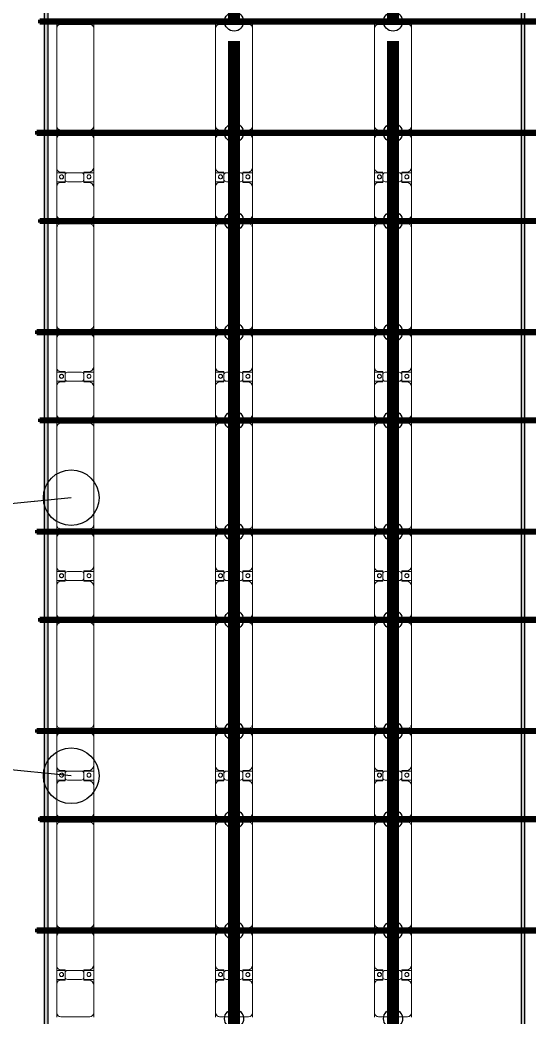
# Model space of a CAD drawing. Header units: millimetres. Extents: x -291190 to 146725, y 19759 to 185158.
# Drawn here: x -283875 to -277468, y 95863 to 108413 of the extents above; entities that cross this region are included whole.
import ezdxf

# ---------------------------------------------------------------- set-up
doc = ezdxf.new("R2010")
doc.units = ezdxf.units.MM
doc.layers.add('A-GENM', color=13, linetype='Continuous', lineweight=9)
doc.layers.add('S-BEAM', color=12, linetype='Continuous', lineweight=9)
for name, color, linetype in [('GC-BICH NEO', 6, 'Continuous'), ('GC-DAY NEO', 5, 'Continuous'), ('GC-HOP 40x60 GIA CUONG', 1, 'Continuous')]:
    doc.layers.add(name, color=color, linetype=linetype)

# ---------------------------------------------------------------- blocks, each defined once
blk = doc.blocks.new('Dầm C52 - Dầm C52-V25-KHUNG KẾT CẤU BÈ PIN 4')
at = {"layer": 'S-BEAM', "lineweight": 140}
blk.add_hatch(color=1, dxfattribs=at).paths.add_polyline_path([(-173700, 20), (-174540, 20), (-174540, -20), (174540, -20), (174540, 20), (-172792, 20)])
at = {"layer": 'S-BEAM', "color": 1, "lineweight": 140}
for p, q in [((-174540, 20), (174540, 20)), ((174540, 20), (174540, -20)), ((174540, -20), (-174540, -20))]:
    blk.add_line(p, q, dxfattribs=at)
blk = doc.blocks.new('Dầm C52 - Dầm C52-73882-KHUNG KẾT CẤU BÈ PIN 4')
at = {"layer": 'S-BEAM', "lineweight": 140}
blk.add_hatch(color=1, dxfattribs=at).paths.add_polyline_path([(-173700, 20), (-174540, 20), (-174540, -20), (174501, -20), (174501, 20), (-172792, 20)])
at = {"layer": 'S-BEAM', "color": 1, "lineweight": 140}
for p, q in [((-174540, 20), (174501, 20)), ((174501, 20), (174501, -20)), ((174501, -20), (-174540, -20))]:
    blk.add_line(p, q, dxfattribs=at)
blk = doc.blocks.new('Dai phao do pin - DẢI PHAO ĐỠ PIN-V47-KHUNG KẾT CẤU BÈ PIN 4')
at = {"layer": 'A-GENM', "color": 7}
for p, q in [((26925, 242), (26990, 242)), ((26925, 242), (26990, 242)), ((26940, 192), (26940, -173)), ((28220, 242), (26990, 242)), ((28220, 242), (28285, 242)), ((28220, 242), (28285, 242)), ((28270, -173), (28270, 192)), ((28325, 242), (28380, 242)), ((28325, 242), (28380, 242)), ((28330, 192), (28330, -173)), ((28740, 242), (28380, 242)), ((28740, 242), (28922, 242)), ((28922, 242), (28740, 242)), ((28800, 118), (28800, 182)), ((28808, 242), (28990, 242)), ((28808, 116), (28808, 242)), ((28990, 242), (28808, 242)), ((28922, 242), (28922, 116)), ((28930, 182), (28930, 118)), ((29340, 242), (28990, 242)), ((29340, 242), (29395, 242)), ((29340, 242), (29395, 242)), ((29390, -173), (29390, 192)), ((29435, 242), (29500, 242)), ((29435, 242), (29500, 242)), ((29450, 192), (29450, -173)), ((30730, 242), (29500, 242)), ((30730, 242), (30795, 242)), ((30730, 242), (30795, 242)), ((30780, -173), (30780, 192)), ((30835, 242), (30890, 242)), ((30835, 242), (30890, 242)), ((30840, 192), (30840, -173)), ((31250, 242), (30890, 242)), ((31250, 242), (31432, 242)), ((31432, 242), (31250, 242)), ((31310, 118), (31310, 182)), ((31318, 242), (31500, 242)), ((31318, 116), (31318, 242)), ((31500, 242), (31318, 242)), ((31432, 242), (31432, 116)), ((31440, 182), (31440, 118)), ((31850, 242), (31500, 242)), ((31850, 242), (31905, 242)), ((31850, 242), (31905, 242)), ((31900, -173), (31900, 192)), ((31945, 242), (32010, 242)), ((31945, 242), (32010, 242)), ((31960, 192), (31960, -173)), ((33240, 242), (32010, 242)), ((33240, 242), (33305, 242)), ((33240, 242), (33305, 242)), ((33290, -173), (33290, 192)), ((33345, 242), (33400, 242)), ((33345, 242), (33400, 242)), ((33350, 192), (33350, -173)), ((33760, 242), (33400, 242)), ((33760, 242), (33942, 242)), ((33942, 242), (33760, 242)), ((33820, 118), (33820, 182)), ((33828, 242), (34010, 242)), ((33828, 116), (33828, 242)), ((34010, 242), (33828, 242)), ((33942, 242), (33942, 116)), ((33950, 182), (33950, 118)), ((34360, 242), (34010, 242)), ((34360, 242), (34415, 242)), ((34360, 242), (34415, 242)), ((34410, -173), (34410, 192)), ((34455, 242), (34520, 242)), ((34455, 242), (34520, 242)), ((34470, 192), (34470, -173)), ((35750, 242), (34520, 242)), ((35750, 242), (35815, 242)), ((35750, 242), (35815, 242)), ((35800, -173), (35800, 192)), ((35855, 242), (35910, 242)), ((35855, 242), (35910, 242)), ((35860, 192), (35860, -173)), ((36270, 242), (35910, 242)), ((36270, 242), (36452, 242)), ((36452, 242), (36270, 242)), ((36330, 118), (36330, 182)), ((36338, 242), (36520, 242)), ((36338, 116), (36338, 242)), ((36520, 242), (36338, 242)), ((36452, 242), (36452, 116)), ((36460, 182), (36460, 118)), ((36870, 242), (36520, 242)), ((36870, 242), (36925, 242)), ((36870, 242), (36925, 242)), ((36920, -173), (36920, 192)), ((36965, 242), (37030, 242)), ((36965, 242), (37030, 242)), ((36980, 192), (36980, -173)), ((38260, 242), (37030, 242)), ((38260, 242), (38325, 242)), ((38260, 242), (38325, 242)), ((38310, -173), (38310, 192)), ((38365, 242), (38420, 242)), ((38365, 242), (38420, 242)), ((38370, 192), (38370, -173)), ((38780, 242), (38420, 242)), ((38780, 242), (38962, 242)), ((38962, 242), (38780, 242)), ((38840, 118), (38840, 182)), ((38848, 242), (39030, 242)), ((38848, 116), (38848, 242)), ((39030, 242), (38848, 242)), ((38962, 242), (38962, 116)), ((38970, 182), (38970, 118)), ((39380, 242), (39030, 242)), ((39380, 242), (39435, 242)), ((39380, 242), (39435, 242)), ((39430, -173), (39430, 192)), ((28892, 118), (28800, 118)), ((28808, 88), (28808, -88)), ((28930, 118), (28838, 118)), ((28922, -88), (28922, 88)), ((31402, 118), (31310, 118)), ((31318, 88), (31318, -88)), ((31440, 118), (31348, 118)), ((31432, -88), (31432, 88)), ((33912, 118), (33820, 118)), ((33828, 88), (33828, -88)), ((33950, 118), (33858, 118)), ((33942, -88), (33942, 88)), ((36422, 118), (36330, 118)), ((36338, 88), (36338, -88)), ((36460, 118), (36368, 118)), ((36452, -88), (36452, 88)), ((38932, 118), (38840, 118)), ((38848, 88), (38848, -88)), ((38970, 118), (38878, 118)), ((38962, -88), (38962, 88)), ((28800, -173), (28800, -118)), ((28800, -118), (28892, -118)), ((28808, -223), (28808, -116)), ((28838, -118), (28930, -118)), ((28922, -116), (28922, -223)), ((28930, -118), (28930, -173)), ((31310, -173), (31310, -118)), ((31310, -118), (31402, -118)), ((31318, -223), (31318, -116)), ((31348, -118), (31440, -118)), ((31432, -116), (31432, -223)), ((31440, -118), (31440, -173)), ((33820, -173), (33820, -118)), ((33820, -118), (33912, -118)), ((33828, -223), (33828, -116)), ((33858, -118), (33950, -118)), ((33942, -116), (33942, -223)), ((33950, -118), (33950, -173)), ((36330, -173), (36330, -118)), ((36330, -118), (36422, -118)), ((36338, -223), (36338, -116)), ((36368, -118), (36460, -118)), ((36452, -116), (36452, -223)), ((36460, -118), (36460, -173)), ((38840, -173), (38840, -118)), ((38840, -118), (38932, -118)), ((38848, -223), (38848, -116)), ((38878, -118), (38970, -118)), ((38962, -116), (38962, -223)), ((38970, -118), (38970, -173)), ((26990, -223), (26925, -223)), ((26990, -223), (26925, -223)), ((26990, -223), (28220, -223)), ((28285, -223), (28220, -223)), ((28285, -223), (28220, -223)), ((28380, -223), (28325, -223)), ((28380, -223), (28325, -223)), ((28380, -223), (28750, -223)), ((28922, -223), (28750, -223)), ((28750, -223), (28922, -223)), ((28808, -169), (28808, -202)), ((28980, -223), (28808, -223)), ((28808, -223), (28980, -223)), ((28980, -223), (29340, -223)), ((29395, -223), (29340, -223)), ((29395, -223), (29340, -223)), ((29500, -223), (29435, -223)), ((29500, -223), (29435, -223)), ((29500, -223), (30730, -223)), ((30795, -223), (30730, -223)), ((30795, -223), (30730, -223)), ((30890, -223), (30835, -223)), ((30890, -223), (30835, -223)), ((30890, -223), (31260, -223)), ((31432, -223), (31260, -223)), ((31260, -223), (31432, -223)), ((31318, -169), (31318, -202)), ((31490, -223), (31318, -223)), ((31318, -223), (31490, -223)), ((31490, -223), (31850, -223)), ((31905, -223), (31850, -223)), ((31905, -223), (31850, -223)), ((32010, -223), (31945, -223)), ((32010, -223), (31945, -223)), ((32010, -223), (33240, -223)), ((33305, -223), (33240, -223)), ((33305, -223), (33240, -223)), ((33400, -223), (33345, -223)), ((33400, -223), (33345, -223)), ((33400, -223), (33770, -223)), ((33942, -223), (33770, -223)), ((33770, -223), (33942, -223)), ((33828, -169), (33828, -202)), ((34000, -223), (33828, -223)), ((33828, -223), (34000, -223)), ((34000, -223), (34360, -223)), ((34415, -223), (34360, -223)), ((34415, -223), (34360, -223)), ((34520, -223), (34455, -223)), ((34520, -223), (34455, -223)), ((34520, -223), (35750, -223)), ((35815, -223), (35750, -223)), ((35815, -223), (35750, -223)), ((35910, -223), (35855, -223)), ((35910, -223), (35855, -223)), ((35910, -223), (36280, -223)), ((36452, -223), (36280, -223)), ((36280, -223), (36452, -223)), ((36338, -169), (36338, -202)), ((36510, -223), (36338, -223)), ((36338, -223), (36510, -223)), ((36510, -223), (36870, -223)), ((36925, -223), (36870, -223)), ((36925, -223), (36870, -223)), ((37030, -223), (36965, -223)), ((37030, -223), (36965, -223)), ((37030, -223), (38260, -223)), ((38325, -223), (38260, -223)), ((38325, -223), (38260, -223)), ((38420, -223), (38365, -223)), ((38420, -223), (38365, -223)), ((38420, -223), (38790, -223)), ((38962, -223), (38790, -223)), ((38790, -223), (38962, -223)), ((38848, -169), (38848, -202)), ((39020, -223), (38848, -223)), ((38848, -223), (39020, -223)), ((39020, -223), (39380, -223)), ((39435, -223), (39380, -223)), ((39435, -223), (39380, -223))]:
    blk.add_line(p, q, dxfattribs=at)
for centre, radius, start, end in [((26990, 192), 50, 90, 180), ((26990, 192), 50, 150, 180), ((26990, 192), 50, 105, 120), ((28220, 192), 50, 360, 90), ((28220, 192), 50, 60, 90), ((28220, 192), 50, 15, 30), ((28380, 192), 50, 90, 180), ((28380, 192), 50, 105, 180), ((28740, 182), 60, 360, 90), ((28740, 182), 60, 45, 60), ((28740, 182), 60, 360, 60), ((28740, 182), 60, 45, 60), ((28859, 183), 25, 0, 180), ((28859, 183), 25, 360, 165), ((28859, 183), 25, 180, 0), ((28861, 183), 25, 0, 180), ((28861, 183), 25, 90, 180), ((28861, 183), 25, 180, 0), ((28861, 183), 25, 180, 270), ((28859, 183), 25, 210, 255), ((28859, 183), 25, 270, 360), ((28861, 183), 25, 15, 75), ((28861, 183), 25, 285, 330), ((28990, 182), 60, 90, 180), ((28990, 182), 60, 120, 180), ((29340, 192), 50, 360, 90), ((29340, 192), 50, 360, 75), ((29500, 192), 50, 90, 180), ((29500, 192), 50, 150, 180), ((29500, 192), 50, 105, 120), ((30730, 192), 50, 360, 90), ((30730, 192), 50, 60, 90), ((30730, 192), 50, 15, 30), ((30890, 192), 50, 90, 180), ((30890, 192), 50, 105, 180), ((31250, 182), 60, 360, 90), ((31250, 182), 60, 45, 60), ((31250, 182), 60, 360, 60), ((31250, 182), 60, 45, 60), ((31369, 183), 25, 0, 180), ((31369, 183), 25, 360, 165), ((31369, 183), 25, 180, 0), ((31371, 183), 25, 0, 180), ((31371, 183), 25, 90, 180), ((31371, 183), 25, 180, 0), ((31371, 183), 25, 180, 270), ((31369, 183), 25, 210, 255), ((31369, 183), 25, 270, 360), ((31371, 183), 25, 15, 75), ((31371, 183), 25, 285, 330), ((31500, 182), 60, 90, 180), ((31500, 182), 60, 120, 180), ((31850, 192), 50, 360, 90), ((31850, 192), 50, 360, 75), ((32010, 192), 50, 90, 180), ((32010, 192), 50, 150, 180), ((32010, 192), 50, 105, 120), ((33240, 192), 50, 360, 90), ((33240, 192), 50, 60, 90), ((33240, 192), 50, 15, 30), ((33400, 192), 50, 90, 180), ((33400, 192), 50, 105, 180), ((33760, 182), 60, 360, 90), ((33760, 182), 60, 45, 60), ((33760, 182), 60, 360, 60), ((33760, 182), 60, 45, 60), ((33879, 183), 25, 0, 180), ((33879, 183), 25, 360, 165), ((33879, 183), 25, 180, 0), ((33881, 183), 25, 0, 180), ((33881, 183), 25, 90, 180), ((33881, 183), 25, 180, 0), ((33881, 183), 25, 180, 270), ((33879, 183), 25, 210, 255), ((33879, 183), 25, 270, 360), ((33881, 183), 25, 15, 75), ((33881, 183), 25, 285, 330), ((34010, 182), 60, 90, 180), ((34010, 182), 60, 120, 180), ((34360, 192), 50, 360, 90), ((34360, 192), 50, 360, 75), ((34520, 192), 50, 90, 180), ((34520, 192), 50, 150, 180), ((34520, 192), 50, 105, 120), ((35750, 192), 50, 360, 90), ((35750, 192), 50, 60, 90), ((35750, 192), 50, 15, 30), ((35910, 192), 50, 90, 180), ((35910, 192), 50, 105, 180), ((36270, 182), 60, 360, 90), ((36270, 182), 60, 45, 60), ((36270, 182), 60, 360, 60), ((36270, 182), 60, 45, 60), ((36389, 183), 25, 0, 180), ((36389, 183), 25, 360, 165), ((36389, 183), 25, 180, 0), ((36391, 183), 25, 0, 180), ((36391, 183), 25, 90, 180), ((36391, 183), 25, 180, 0), ((36391, 183), 25, 180, 270), ((36389, 183), 25, 210, 255), ((36389, 183), 25, 270, 360), ((36391, 183), 25, 15, 75), ((36391, 183), 25, 285, 330), ((36520, 182), 60, 90, 180), ((36520, 182), 60, 120, 180), ((36870, 192), 50, 360, 90), ((36870, 192), 50, 360, 75), ((37030, 192), 50, 90, 180), ((37030, 192), 50, 150, 180), ((37030, 192), 50, 105, 120), ((38260, 192), 50, 360, 90), ((38260, 192), 50, 60, 90), ((38260, 192), 50, 15, 30), ((38420, 192), 50, 90, 180), ((38420, 192), 50, 105, 180), ((38780, 182), 60, 360, 90), ((38780, 182), 60, 45, 60), ((38780, 182), 60, 360, 60), ((38780, 182), 60, 45, 60), ((38899, 183), 25, 0, 180), ((38899, 183), 25, 360, 165), ((38899, 183), 25, 180, 0), ((38901, 183), 25, 0, 180), ((38901, 183), 25, 90, 180), ((38901, 183), 25, 180, 0), ((38901, 183), 25, 180, 270), ((38899, 183), 25, 210, 255), ((38899, 183), 25, 270, 360), ((38901, 183), 25, 15, 75), ((38901, 183), 25, 285, 330), ((39030, 182), 60, 90, 180), ((39030, 182), 60, 120, 180), ((39380, 192), 50, 360, 90), ((39380, 192), 50, 360, 75), ((28838, 88), 30, 90, 180), ((28892, 88), 30, 360, 90), ((31348, 88), 30, 90, 180), ((31402, 88), 30, 360, 90), ((33858, 88), 30, 90, 180), ((33912, 88), 30, 360, 90), ((36368, 88), 30, 90, 180), ((36422, 88), 30, 360, 90), ((38878, 88), 30, 90, 180), ((38932, 88), 30, 360, 90), ((28838, -88), 30, 180, 270), ((28892, -88), 30, 270, 360), ((31348, -88), 30, 180, 270), ((31402, -88), 30, 270, 360), ((33858, -88), 30, 180, 270), ((33912, -88), 30, 270, 360), ((36368, -88), 30, 180, 270), ((36422, -88), 30, 270, 360), ((38878, -88), 30, 180, 270), ((38932, -88), 30, 270, 360), ((26990, -173), 50, 180, 270), ((26990, -173), 50, 180, 210), ((26990, -173), 50, 240, 270), ((28220, -173), 50, 270, 360), ((28220, -173), 50, 285, 300), ((28220, -173), 50, 330, 360), ((28380, -173), 50, 180, 270), ((28380, -173), 50, 180, 255), ((28750, -173), 50, 270, 360), ((28750, -173), 50, 285, 360), ((28750, -173), 50, 315, 360), ((28750, -173), 50, 315, 360), ((28859, -162), 25, 0, 180), ((28859, -162), 25, 105, 165), ((28859, -162), 25, 180, 0), ((28859, -162), 25, 195, 360), ((28861, -162), 25, 0, 180), ((28861, -162), 25, 105, 180), ((28861, -162), 25, 180, 0), ((28861, -162), 25, 180, 270), ((28859, -162), 25, 360, 75), ((28861, -162), 25, 15, 75), ((28861, -162), 25, 285, 345), ((28980, -173), 50, 180, 270), ((28980, -173), 50, 180, 255), ((28980, -173), 50, 210, 225), ((28980, -173), 50, 210, 225), ((29340, -173), 50, 270, 360), ((29340, -173), 50, 285, 360), ((29500, -173), 50, 180, 270), ((29500, -173), 50, 180, 210), ((29500, -173), 50, 240, 270), ((30730, -173), 50, 270, 360), ((30730, -173), 50, 285, 300), ((30730, -173), 50, 330, 360), ((30890, -173), 50, 180, 270), ((30890, -173), 50, 180, 255), ((31260, -173), 50, 270, 360), ((31260, -173), 50, 285, 360), ((31260, -173), 50, 315, 0), ((31260, -173), 50, 315, 0), ((31369, -162), 25, 0, 180), ((31369, -162), 25, 105, 165), ((31369, -162), 25, 180, 0), ((31369, -162), 25, 195, 360), ((31371, -162), 25, 0, 180), ((31371, -162), 25, 105, 180), ((31371, -162), 25, 180, 0), ((31371, -162), 25, 180, 270), ((31369, -162), 25, 360, 75), ((31371, -162), 25, 15, 75), ((31371, -162), 25, 285, 345), ((31490, -173), 50, 180, 270), ((31490, -173), 50, 180, 255), ((31490, -173), 50, 210, 225), ((31490, -173), 50, 210, 225), ((31850, -173), 50, 270, 360), ((31850, -173), 50, 285, 360), ((32010, -173), 50, 180, 270), ((32010, -173), 50, 180, 210), ((32010, -173), 50, 240, 270), ((33240, -173), 50, 270, 360), ((33240, -173), 50, 285, 300), ((33240, -173), 50, 330, 360), ((33400, -173), 50, 180, 270), ((33400, -173), 50, 180, 255), ((33770, -173), 50, 270, 360), ((33770, -173), 50, 285, 360), ((33770, -173), 50, 315, 0), ((33770, -173), 50, 315, 0), ((33879, -162), 25, 0, 180), ((33879, -162), 25, 105, 165), ((33879, -162), 25, 180, 0), ((33879, -162), 25, 195, 360), ((33881, -162), 25, 0, 180), ((33881, -162), 25, 105, 180), ((33881, -162), 25, 180, 0), ((33881, -162), 25, 180, 270), ((33879, -162), 25, 360, 75), ((33881, -162), 25, 15, 75), ((33881, -162), 25, 285, 345), ((34000, -173), 50, 180, 270), ((34000, -173), 50, 180, 255), ((34000, -173), 50, 210, 225), ((34000, -173), 50, 210, 225), ((34360, -173), 50, 270, 360), ((34360, -173), 50, 285, 360), ((34520, -173), 50, 180, 270), ((34520, -173), 50, 180, 210), ((34520, -173), 50, 240, 270), ((35750, -173), 50, 270, 360), ((35750, -173), 50, 285, 300), ((35750, -173), 50, 330, 360), ((35910, -173), 50, 180, 270), ((35910, -173), 50, 180, 255), ((36280, -173), 50, 270, 360), ((36280, -173), 50, 285, 360), ((36280, -173), 50, 315, 0), ((36280, -173), 50, 315, 0), ((36389, -162), 25, 0, 180), ((36389, -162), 25, 105, 165), ((36389, -162), 25, 180, 0), ((36389, -162), 25, 195, 360), ((36391, -162), 25, 0, 180), ((36391, -162), 25, 105, 180), ((36391, -162), 25, 180, 0), ((36391, -162), 25, 180, 270), ((36389, -162), 25, 360, 75), ((36391, -162), 25, 15, 75), ((36391, -162), 25, 285, 345), ((36510, -173), 50, 180, 270), ((36510, -173), 50, 180, 255), ((36510, -173), 50, 210, 225), ((36510, -173), 50, 210, 225), ((36870, -173), 50, 270, 360), ((36870, -173), 50, 285, 360), ((37030, -173), 50, 180, 270), ((37030, -173), 50, 180, 210), ((37030, -173), 50, 240, 270), ((38260, -173), 50, 270, 360), ((38260, -173), 50, 285, 300), ((38260, -173), 50, 330, 360), ((38420, -173), 50, 180, 270), ((38420, -173), 50, 180, 255), ((38790, -173), 50, 270, 360), ((38790, -173), 50, 285, 360), ((38790, -173), 50, 315, 0), ((38790, -173), 50, 315, 0), ((38899, -162), 25, 0, 180), ((38899, -162), 25, 105, 165), ((38899, -162), 25, 180, 0), ((38899, -162), 25, 195, 360), ((38901, -162), 25, 0, 180), ((38901, -162), 25, 105, 180), ((38901, -162), 25, 180, 0), ((38901, -162), 25, 180, 270), ((38899, -162), 25, 360, 75), ((38901, -162), 25, 15, 75), ((38901, -162), 25, 285, 345), ((39020, -173), 50, 180, 270), ((39020, -173), 50, 180, 255), ((39020, -173), 50, 210, 225), ((39020, -173), 50, 210, 225), ((39380, -173), 50, 270, 360), ((39380, -173), 50, 285, 360)]:
    blk.add_arc(centre, radius, start, end, dxfattribs=at)
blk = doc.blocks.new('Dai phao do pin - DẢI PHAO ĐỠ PIN-V54-KHUNG KẾT CẤU BÈ PIN 4')
at = {"layer": 'A-GENM', "color": 7}
for p, q in [((26925, 242), (26990, 242)), ((26925, 242), (26990, 242)), ((26940, 192), (26940, -173)), ((28220, 242), (26990, 242)), ((28220, 242), (28285, 242)), ((28220, 242), (28285, 242)), ((28270, -173), (28270, 192)), ((28325, 242), (28380, 242)), ((28325, 242), (28380, 242)), ((28330, 192), (28330, -173)), ((28740, 242), (28380, 242)), ((28740, 242), (28922, 242)), ((28922, 242), (28740, 242)), ((28800, 118), (28800, 182)), ((28808, 242), (28990, 242)), ((28808, 116), (28808, 242)), ((28990, 242), (28808, 242)), ((28922, 242), (28922, 116)), ((28930, 182), (28930, 118)), ((29340, 242), (28990, 242)), ((29340, 242), (29395, 242)), ((29340, 242), (29395, 242)), ((29390, -173), (29390, 192)), ((29435, 242), (29500, 242)), ((29435, 242), (29500, 242)), ((29450, 192), (29450, -173)), ((30730, 242), (29500, 242)), ((30730, 242), (30795, 242)), ((30730, 242), (30795, 242)), ((30780, -173), (30780, 192)), ((30835, 242), (30890, 242)), ((30835, 242), (30890, 242)), ((30840, 192), (30840, -173)), ((31250, 242), (30890, 242)), ((31250, 242), (31432, 242)), ((31432, 242), (31250, 242)), ((31310, 118), (31310, 182)), ((31318, 242), (31500, 242)), ((31318, 116), (31318, 242)), ((31500, 242), (31318, 242)), ((31432, 242), (31432, 116)), ((31440, 182), (31440, 118)), ((31850, 242), (31500, 242)), ((31850, 242), (31905, 242)), ((31850, 242), (31905, 242)), ((31900, -173), (31900, 192)), ((31945, 242), (32010, 242)), ((31945, 242), (32010, 242)), ((31960, 192), (31960, -173)), ((33240, 242), (32010, 242)), ((33240, 242), (33305, 242)), ((33240, 242), (33305, 242)), ((33290, -173), (33290, 192)), ((33345, 242), (33400, 242)), ((33345, 242), (33400, 242)), ((33350, 192), (33350, -173)), ((33760, 242), (33400, 242)), ((33760, 242), (33942, 242)), ((33942, 242), (33760, 242)), ((33820, 118), (33820, 182)), ((33828, 242), (34010, 242)), ((33828, 116), (33828, 242)), ((34010, 242), (33828, 242)), ((33942, 242), (33942, 116)), ((33950, 182), (33950, 118)), ((34360, 242), (34010, 242)), ((34360, 242), (34415, 242)), ((34360, 242), (34415, 242)), ((34410, -173), (34410, 192)), ((34455, 242), (34520, 242)), ((34455, 242), (34520, 242)), ((34470, 192), (34470, -173)), ((35750, 242), (34520, 242)), ((35750, 242), (35815, 242)), ((35750, 242), (35815, 242)), ((35800, -173), (35800, 192)), ((35855, 242), (35910, 242)), ((35855, 242), (35910, 242)), ((35860, 192), (35860, -173)), ((36270, 242), (35910, 242)), ((36270, 242), (36452, 242)), ((36452, 242), (36270, 242)), ((36330, 118), (36330, 182)), ((36338, 242), (36520, 242)), ((36338, 116), (36338, 242)), ((36520, 242), (36338, 242)), ((36452, 242), (36452, 116)), ((36460, 182), (36460, 118)), ((36870, 242), (36520, 242)), ((36870, 242), (36925, 242)), ((36870, 242), (36925, 242)), ((36920, -173), (36920, 192)), ((36965, 242), (37030, 242)), ((36965, 242), (37030, 242)), ((36980, 192), (36980, -173)), ((38260, 242), (37030, 242)), ((38260, 242), (38325, 242)), ((38260, 242), (38325, 242)), ((38310, -173), (38310, 192)), ((38365, 242), (38420, 242)), ((38365, 242), (38420, 242)), ((38370, 192), (38370, -173)), ((38780, 242), (38420, 242)), ((38780, 242), (38962, 242)), ((38962, 242), (38780, 242)), ((38840, 118), (38840, 182)), ((38848, 242), (39030, 242)), ((38848, 116), (38848, 242)), ((39030, 242), (38848, 242)), ((38962, 242), (38962, 116)), ((38970, 182), (38970, 118)), ((39380, 242), (39030, 242)), ((39380, 242), (39435, 242)), ((39380, 242), (39435, 242)), ((39430, -173), (39430, 192)), ((28892, 118), (28800, 118)), ((28808, 88), (28808, -88)), ((28930, 118), (28838, 118)), ((28922, -88), (28922, 88)), ((31402, 118), (31310, 118)), ((31318, 88), (31318, -88)), ((31440, 118), (31348, 118)), ((31432, -88), (31432, 88)), ((33912, 118), (33820, 118)), ((33828, 88), (33828, -88)), ((33950, 118), (33858, 118)), ((33942, -88), (33942, 88)), ((36422, 118), (36330, 118)), ((36338, 88), (36338, -88)), ((36460, 118), (36368, 118)), ((36452, -88), (36452, 88)), ((38932, 118), (38840, 118)), ((38848, 88), (38848, -88)), ((38970, 118), (38878, 118)), ((38962, -88), (38962, 88)), ((28800, -173), (28800, -118)), ((28800, -118), (28892, -118)), ((28808, -223), (28808, -116)), ((28838, -118), (28930, -118)), ((28922, -116), (28922, -223)), ((28930, -118), (28930, -173)), ((31310, -173), (31310, -118)), ((31310, -118), (31402, -118)), ((31318, -223), (31318, -116)), ((31348, -118), (31440, -118)), ((31432, -116), (31432, -223)), ((31440, -118), (31440, -173)), ((33820, -173), (33820, -118)), ((33820, -118), (33912, -118)), ((33828, -223), (33828, -116)), ((33858, -118), (33950, -118)), ((33942, -116), (33942, -223)), ((33950, -118), (33950, -173)), ((36330, -173), (36330, -118)), ((36330, -118), (36422, -118)), ((36338, -223), (36338, -116)), ((36368, -118), (36460, -118)), ((36452, -116), (36452, -223)), ((36460, -118), (36460, -173)), ((38840, -173), (38840, -118)), ((38840, -118), (38932, -118)), ((38848, -223), (38848, -116)), ((38878, -118), (38970, -118)), ((38962, -116), (38962, -223)), ((38970, -118), (38970, -173)), ((26990, -223), (26925, -223)), ((26990, -223), (26925, -223)), ((26990, -223), (28220, -223)), ((28285, -223), (28220, -223)), ((28285, -223), (28220, -223)), ((28380, -223), (28325, -223)), ((28380, -223), (28325, -223)), ((28380, -223), (28750, -223)), ((28922, -223), (28750, -223)), ((28750, -223), (28922, -223)), ((28808, -169), (28808, -202)), ((28980, -223), (28808, -223)), ((28808, -223), (28980, -223)), ((28980, -223), (29340, -223)), ((29395, -223), (29340, -223)), ((29395, -223), (29340, -223)), ((29500, -223), (29435, -223)), ((29500, -223), (29435, -223)), ((29500, -223), (30730, -223)), ((30795, -223), (30730, -223)), ((30795, -223), (30730, -223)), ((30890, -223), (30835, -223)), ((30890, -223), (30835, -223)), ((30890, -223), (31260, -223)), ((31432, -223), (31260, -223)), ((31260, -223), (31432, -223)), ((31318, -169), (31318, -202)), ((31490, -223), (31318, -223)), ((31318, -223), (31490, -223)), ((31490, -223), (31850, -223)), ((31905, -223), (31850, -223)), ((31905, -223), (31850, -223)), ((32010, -223), (31945, -223)), ((32010, -223), (31945, -223)), ((32010, -223), (33240, -223)), ((33305, -223), (33240, -223)), ((33305, -223), (33240, -223)), ((33400, -223), (33345, -223)), ((33400, -223), (33345, -223)), ((33400, -223), (33770, -223)), ((33942, -223), (33770, -223)), ((33770, -223), (33942, -223)), ((33828, -169), (33828, -202)), ((34000, -223), (33828, -223)), ((33828, -223), (34000, -223)), ((34000, -223), (34360, -223)), ((34415, -223), (34360, -223)), ((34415, -223), (34360, -223)), ((34520, -223), (34455, -223)), ((34520, -223), (34455, -223)), ((34520, -223), (35750, -223)), ((35815, -223), (35750, -223)), ((35815, -223), (35750, -223)), ((35910, -223), (35855, -223)), ((35910, -223), (35855, -223)), ((35910, -223), (36280, -223)), ((36452, -223), (36280, -223)), ((36280, -223), (36452, -223)), ((36338, -169), (36338, -202)), ((36510, -223), (36338, -223)), ((36338, -223), (36510, -223)), ((36510, -223), (36870, -223)), ((36925, -223), (36870, -223)), ((36925, -223), (36870, -223)), ((37030, -223), (36965, -223)), ((37030, -223), (36965, -223)), ((37030, -223), (38260, -223)), ((38325, -223), (38260, -223)), ((38325, -223), (38260, -223)), ((38420, -223), (38365, -223)), ((38420, -223), (38365, -223)), ((38420, -223), (38790, -223)), ((38962, -223), (38790, -223)), ((38790, -223), (38962, -223)), ((38848, -169), (38848, -202)), ((39020, -223), (38848, -223)), ((38848, -223), (39020, -223)), ((39020, -223), (39380, -223)), ((39435, -223), (39380, -223)), ((39435, -223), (39380, -223))]:
    blk.add_line(p, q, dxfattribs=at)
for centre, radius, start, end in [((26990, 192), 50, 90, 180), ((26990, 192), 50, 150, 180), ((26990, 192), 50, 105, 120), ((28220, 192), 50, 360, 90), ((28220, 192), 50, 60, 90), ((28220, 192), 50, 15, 30), ((28380, 192), 50, 90, 180), ((28380, 192), 50, 105, 180), ((28740, 182), 60, 360, 90), ((28740, 182), 60, 45, 60), ((28740, 182), 60, 360, 60), ((28740, 182), 60, 45, 60), ((28859, 183), 25, 0, 180), ((28859, 183), 25, 360, 165), ((28859, 183), 25, 180, 0), ((28861, 183), 25, 0, 180), ((28861, 183), 25, 90, 180), ((28861, 183), 25, 180, 0), ((28861, 183), 25, 180, 270), ((28859, 183), 25, 210, 255), ((28859, 183), 25, 270, 360), ((28861, 183), 25, 15, 75), ((28861, 183), 25, 285, 330), ((28990, 182), 60, 90, 180), ((28990, 182), 60, 120, 180), ((29340, 192), 50, 360, 90), ((29340, 192), 50, 360, 75), ((29500, 192), 50, 90, 180), ((29500, 192), 50, 150, 180), ((29500, 192), 50, 105, 120), ((30730, 192), 50, 360, 90), ((30730, 192), 50, 60, 90), ((30730, 192), 50, 15, 30), ((30890, 192), 50, 90, 180), ((30890, 192), 50, 105, 180), ((31250, 182), 60, 360, 90), ((31250, 182), 60, 45, 60), ((31250, 182), 60, 360, 60), ((31250, 182), 60, 45, 60), ((31369, 183), 25, 0, 180), ((31369, 183), 25, 360, 165), ((31369, 183), 25, 180, 0), ((31371, 183), 25, 0, 180), ((31371, 183), 25, 90, 180), ((31371, 183), 25, 180, 0), ((31371, 183), 25, 180, 270), ((31369, 183), 25, 210, 255), ((31369, 183), 25, 270, 360), ((31371, 183), 25, 15, 75), ((31371, 183), 25, 285, 330), ((31500, 182), 60, 90, 180), ((31500, 182), 60, 120, 180), ((31850, 192), 50, 360, 90), ((31850, 192), 50, 360, 75), ((32010, 192), 50, 90, 180), ((32010, 192), 50, 150, 180), ((32010, 192), 50, 105, 120), ((33240, 192), 50, 360, 90), ((33240, 192), 50, 60, 90), ((33240, 192), 50, 15, 30), ((33400, 192), 50, 90, 180), ((33400, 192), 50, 105, 180), ((33760, 182), 60, 360, 90), ((33760, 182), 60, 45, 60), ((33760, 182), 60, 360, 60), ((33760, 182), 60, 45, 60), ((33879, 183), 25, 0, 180), ((33879, 183), 25, 360, 165), ((33879, 183), 25, 180, 0), ((33881, 183), 25, 0, 180), ((33881, 183), 25, 90, 180), ((33881, 183), 25, 180, 0), ((33881, 183), 25, 180, 270), ((33879, 183), 25, 210, 255), ((33879, 183), 25, 270, 360), ((33881, 183), 25, 15, 75), ((33881, 183), 25, 285, 330), ((34010, 182), 60, 90, 180), ((34010, 182), 60, 120, 180), ((34360, 192), 50, 360, 90), ((34360, 192), 50, 360, 75), ((34520, 192), 50, 90, 180), ((34520, 192), 50, 150, 180), ((34520, 192), 50, 105, 120), ((35750, 192), 50, 360, 90), ((35750, 192), 50, 60, 90), ((35750, 192), 50, 15, 30), ((35910, 192), 50, 90, 180), ((35910, 192), 50, 105, 180), ((36270, 182), 60, 360, 90), ((36270, 182), 60, 45, 60), ((36270, 182), 60, 360, 60), ((36270, 182), 60, 45, 60), ((36389, 183), 25, 0, 180), ((36389, 183), 25, 360, 165), ((36389, 183), 25, 180, 0), ((36391, 183), 25, 0, 180), ((36391, 183), 25, 90, 180), ((36391, 183), 25, 180, 0), ((36391, 183), 25, 180, 270), ((36389, 183), 25, 210, 255), ((36389, 183), 25, 270, 360), ((36391, 183), 25, 15, 75), ((36391, 183), 25, 285, 330), ((36520, 182), 60, 90, 180), ((36520, 182), 60, 120, 180), ((36870, 192), 50, 360, 90), ((36870, 192), 50, 360, 75), ((37030, 192), 50, 90, 180), ((37030, 192), 50, 150, 180), ((37030, 192), 50, 105, 120), ((38260, 192), 50, 360, 90), ((38260, 192), 50, 60, 90), ((38260, 192), 50, 15, 30), ((38420, 192), 50, 90, 180), ((38420, 192), 50, 105, 180), ((38780, 182), 60, 360, 90), ((38780, 182), 60, 45, 60), ((38780, 182), 60, 360, 60), ((38780, 182), 60, 45, 60), ((38899, 183), 25, 0, 180), ((38899, 183), 25, 360, 165), ((38899, 183), 25, 180, 0), ((38901, 183), 25, 0, 180), ((38901, 183), 25, 90, 180), ((38901, 183), 25, 180, 0), ((38901, 183), 25, 180, 270), ((38899, 183), 25, 210, 255), ((38899, 183), 25, 270, 360), ((38901, 183), 25, 15, 75), ((38901, 183), 25, 285, 330), ((39030, 182), 60, 90, 180), ((39030, 182), 60, 120, 180), ((39380, 192), 50, 360, 90), ((39380, 192), 50, 360, 75), ((28838, 88), 30, 90, 180), ((28892, 88), 30, 360, 90), ((31348, 88), 30, 90, 180), ((31402, 88), 30, 360, 90), ((33858, 88), 30, 90, 180), ((33912, 88), 30, 360, 90), ((36368, 88), 30, 90, 180), ((36422, 88), 30, 360, 90), ((38878, 88), 30, 90, 180), ((38932, 88), 30, 360, 90), ((28838, -88), 30, 180, 270), ((28892, -88), 30, 270, 360), ((31348, -88), 30, 180, 270), ((31402, -88), 30, 270, 360), ((33858, -88), 30, 180, 270), ((33912, -88), 30, 270, 360), ((36368, -88), 30, 180, 270), ((36422, -88), 30, 270, 360), ((38878, -88), 30, 180, 270), ((38932, -88), 30, 270, 360), ((26990, -173), 50, 180, 270), ((26990, -173), 50, 195, 210), ((26990, -173), 50, 240, 270), ((28220, -173), 50, 270, 360), ((28220, -173), 50, 285, 300), ((28220, -173), 50, 330, 345), ((28380, -173), 50, 180, 270), ((28380, -173), 50, 180, 255), ((28750, -173), 50, 270, 360), ((28750, -173), 50, 285, 360), ((28750, -173), 50, 315, 360), ((28750, -173), 50, 315, 360), ((28859, -162), 25, 0, 180), ((28859, -162), 25, 105, 165), ((28859, -162), 25, 180, 240), ((28859, -162), 25, 195, 240), ((28861, -162), 25, 0, 180), ((28861, -162), 25, 105, 180), ((28861, -162), 25, 180, 240), ((28861, -162), 25, 180, 240), ((28859, -162), 25, 240.0237, 299.9763), ((28859, -162), 25, 240.0237, 299.9763), ((28861, -162), 25, 240.0237, 299.9763), ((28861, -162), 25, 240.0237, 270), ((28859, -162), 25, 360, 75), ((28861, -162), 25, 15, 75), ((28861, -162), 25, 285, 299.9763), ((28859, -162), 25, 300, 0), ((28859, -162), 25, 300, 360), ((28861, -162), 25, 300, 0), ((28861, -162), 25, 300, 345), ((28980, -173), 50, 180, 270), ((28980, -173), 50, 180, 255), ((28980, -173), 50, 210, 225), ((28980, -173), 50, 210, 225), ((29340, -173), 50, 270, 360), ((29340, -173), 50, 285, 360), ((29500, -173), 50, 180, 270), ((29500, -173), 50, 195, 210), ((29500, -173), 50, 240, 270), ((30730, -173), 50, 270, 360), ((30730, -173), 50, 285, 300), ((30730, -173), 50, 330, 360), ((30890, -173), 50, 180, 270), ((30890, -173), 50, 180, 255), ((31260, -173), 50, 270, 360), ((31260, -173), 50, 285, 360), ((31260, -173), 50, 315, 0), ((31260, -173), 50, 315, 0), ((31369, -162), 25, 0, 180), ((31369, -162), 25, 105, 165), ((31369, -162), 25, 180, 240), ((31369, -162), 25, 195, 240), ((31371, -162), 25, 0, 180), ((31371, -162), 25, 105, 180), ((31371, -162), 25, 180, 240), ((31371, -162), 25, 180, 240), ((31369, -162), 25, 240.0237, 299.9763), ((31369, -162), 25, 240.0237, 299.9763), ((31371, -162), 25, 240.0237, 299.9763), ((31371, -162), 25, 240.0237, 270), ((31369, -162), 25, 360, 75), ((31371, -162), 25, 15, 75), ((31371, -162), 25, 285, 299.9763), ((31369, -162), 25, 300, 0), ((31369, -162), 25, 300, 360), ((31371, -162), 25, 300, 0), ((31371, -162), 25, 300, 345), ((31490, -173), 50, 180, 270), ((31490, -173), 50, 180, 255), ((31490, -173), 50, 210, 225), ((31490, -173), 50, 210, 225), ((31850, -173), 50, 270, 360), ((31850, -173), 50, 285, 360), ((32010, -173), 50, 180, 270), ((32010, -173), 50, 195, 210), ((32010, -173), 50, 240, 270), ((33240, -173), 50, 270, 360), ((33240, -173), 50, 285, 300), ((33240, -173), 50, 330, 345), ((33400, -173), 50, 180, 270), ((33400, -173), 50, 180, 255), ((33770, -173), 50, 270, 360), ((33770, -173), 50, 285, 360), ((33770, -173), 50, 315, 0), ((33770, -173), 50, 315, 0), ((33879, -162), 25, 0, 180), ((33879, -162), 25, 105, 165), ((33879, -162), 25, 180, 240), ((33879, -162), 25, 195, 240), ((33881, -162), 25, 0, 180), ((33881, -162), 25, 105, 180), ((33881, -162), 25, 180, 240), ((33881, -162), 25, 180, 240), ((33879, -162), 25, 240.0237, 299.9763), ((33879, -162), 25, 240.0237, 299.9763), ((33881, -162), 25, 240.0237, 299.9763), ((33881, -162), 25, 240.0237, 270), ((33879, -162), 25, 360, 75), ((33881, -162), 25, 15, 75), ((33881, -162), 25, 285, 299.9763), ((33879, -162), 25, 300, 0), ((33879, -162), 25, 300, 360), ((33881, -162), 25, 300, 0), ((33881, -162), 25, 300, 345), ((34000, -173), 50, 180, 270), ((34000, -173), 50, 180, 255), ((34000, -173), 50, 210, 225), ((34000, -173), 50, 210, 225), ((34360, -173), 50, 270, 360), ((34360, -173), 50, 285, 360), ((34520, -173), 50, 180, 270), ((34520, -173), 50, 180, 210), ((34520, -173), 50, 240, 270), ((35750, -173), 50, 270, 360), ((35750, -173), 50, 285, 300), ((35750, -173), 50, 330, 345), ((35910, -173), 50, 180, 270), ((35910, -173), 50, 180, 255), ((36280, -173), 50, 270, 360), ((36280, -173), 50, 285, 360), ((36280, -173), 50, 315, 0), ((36280, -173), 50, 315, 0), ((36389, -162), 25, 0, 180), ((36389, -162), 25, 105, 165), ((36389, -162), 25, 180, 240), ((36389, -162), 25, 195, 240), ((36391, -162), 25, 0, 180), ((36391, -162), 25, 105, 180), ((36391, -162), 25, 180, 240), ((36391, -162), 25, 180, 240), ((36389, -162), 25, 240.0237, 299.9763), ((36389, -162), 25, 240.0237, 299.9763), ((36391, -162), 25, 240.0237, 299.9763), ((36391, -162), 25, 240.0237, 270), ((36389, -162), 25, 360, 75), ((36391, -162), 25, 15, 75), ((36391, -162), 25, 285, 299.9763), ((36389, -162), 25, 300, 0), ((36389, -162), 25, 300, 360), ((36391, -162), 25, 300, 0), ((36391, -162), 25, 300, 345), ((36510, -173), 50, 180, 270), ((36510, -173), 50, 180, 255), ((36510, -173), 50, 210, 225), ((36510, -173), 50, 210, 225), ((36870, -173), 50, 270, 360), ((36870, -173), 50, 285, 360), ((37030, -173), 50, 180, 270), ((37030, -173), 50, 195, 210), ((37030, -173), 50, 240, 270), ((38260, -173), 50, 270, 360), ((38260, -173), 50, 285, 300), ((38260, -173), 50, 330, 360), ((38420, -173), 50, 180, 270), ((38420, -173), 50, 180, 255), ((38790, -173), 50, 270, 360), ((38790, -173), 50, 285, 360), ((38790, -173), 50, 315, 0), ((38790, -173), 50, 315, 0), ((38899, -162), 25, 0, 180), ((38899, -162), 25, 105, 165), ((38899, -162), 25, 180, 240), ((38899, -162), 25, 195, 240), ((38901, -162), 25, 0, 180), ((38901, -162), 25, 105, 180), ((38901, -162), 25, 180, 240), ((38901, -162), 25, 180, 240), ((38899, -162), 25, 240.0237, 299.9763), ((38899, -162), 25, 240.0237, 299.9763), ((38901, -162), 25, 240.0237, 299.9763), ((38901, -162), 25, 240.0237, 270), ((38899, -162), 25, 360, 75), ((38901, -162), 25, 15, 75), ((38901, -162), 25, 285, 299.9763), ((38899, -162), 25, 300, 0), ((38899, -162), 25, 300, 360), ((38901, -162), 25, 300, 0), ((38901, -162), 25, 300, 345), ((39020, -173), 50, 180, 270), ((39020, -173), 50, 180, 255), ((39020, -173), 50, 210, 225), ((39020, -173), 50, 210, 225), ((39380, -173), 50, 270, 360), ((39380, -173), 50, 285, 360)]:
    blk.add_arc(centre, radius, start, end, dxfattribs=at)
blk = doc.blocks.new('Dầm C52 - Hộp 40x60-74703-KHUNG KẾT CẤU BÈ PIN 4')
at = {"layer": 'S-BEAM', "lineweight": 25}
blk.add_hatch(color=4, dxfattribs=at).paths.add_polyline_path([(-37152, -20), (37152, -20), (37152, 20), (-37152, 20)])
at = {"layer": 'S-BEAM', "color": 4, "lineweight": 25}
for p, q in [((-37152, 20), (37152, 20)), ((37152, -20), (-37152, -20))]:
    blk.add_line(p, q, dxfattribs=at)

msp = doc.modelspace()

# ---------------------------------------------------------------- linework, layer by layer
at = {"layer": 'GC-BICH NEO'}
for centre in [(-283230, 102400), (-283230, 98900)]:
    msp.add_circle(centre, 350, dxfattribs=at)
at = {"layer": 'GC-DAY NEO'}
for p, q in [((-283230, 102400), (-291190, 101604)), ((-283230, 98900), (-291190, 99696))]:
    msp.add_line(p, q, dxfattribs=at)
at = {"layer": 'GC-HOP 40x60 GIA CUONG', "const_width": 150}
for points in [[(-281180, 108350), (-281180, 123150)], [(-279180, 108350), (-279180, 123150)], [(-281180, 93600), (-281180, 108150)], [(-279180, 93600), (-279180, 108150)]]:
    msp.add_lwpolyline(points, dxfattribs=at)
at = {"layer": 'GC-HOP 40x60 GIA CUONG'}
for centre in [(-281180, 108393), (-279180, 108393), (-281180, 106993), (-279180, 106993), (-281180, 105883), (-279180, 105883), (-281180, 104483), (-279180, 104483), (-281180, 103373), (-279180, 103373), (-281180, 101973), (-279180, 101973), (-281180, 100863), (-279180, 100863), (-281180, 99463), (-279180, 99463), (-281180, 98353), (-279180, 98353), (-281180, 96953), (-279180, 96953), (-281180, 95843), (-279180, 95843)]:
    msp.add_circle(centre, 120, dxfattribs=at)

# ---------------------------------------------------------------- block references
at = {"layer": 'A-GENM', "color": 7, "rotation": 269.9999999999996}
for name, p in [('Dai phao do pin - DẢI PHAO ĐỠ PIN-V54-KHUNG KẾT CẤU BÈ PIN 4', (-283189, 135298)), ('Dai phao do pin - DẢI PHAO ĐỠ PIN-V47-KHUNG KẾT CẤU BÈ PIN 4', (-281189, 135298)), ('Dai phao do pin - DẢI PHAO ĐỠ PIN-V47-KHUNG KẾT CẤU BÈ PIN 4', (-279189, 135298))]:
    msp.add_blockref(name, p, dxfattribs=at)
at = {"layer": 'S-BEAM', "color": 4, "lineweight": 25, "rotation": 89.99999999999977}
for p in [(-283544, 101989), (-277544, 101989)]:
    msp.add_blockref('Dầm C52 - Hộp 40x60-74703-KHUNG KẾT CẤU BÈ PIN 4', p, dxfattribs=at)
at = {"layer": 'S-BEAM', "color": 1, "lineweight": 140, "rotation": 180}
for name, p in [('Dầm C52 - Dầm C52-73882-KHUNG KẾT CẤU BÈ PIN 4', (-109124, 108393)), ('Dầm C52 - Dầm C52-V25-KHUNG KẾT CẤU BÈ PIN 4', (-109124, 106993)), ('Dầm C52 - Dầm C52-73882-KHUNG KẾT CẤU BÈ PIN 4', (-109124, 105883)), ('Dầm C52 - Dầm C52-V25-KHUNG KẾT CẤU BÈ PIN 4', (-109124, 104483)), ('Dầm C52 - Dầm C52-73882-KHUNG KẾT CẤU BÈ PIN 4', (-109124, 103373)), ('Dầm C52 - Dầm C52-V25-KHUNG KẾT CẤU BÈ PIN 4', (-109124, 101973)), ('Dầm C52 - Dầm C52-73882-KHUNG KẾT CẤU BÈ PIN 4', (-109124, 100863)), ('Dầm C52 - Dầm C52-V25-KHUNG KẾT CẤU BÈ PIN 4', (-109124, 99463)), ('Dầm C52 - Dầm C52-73882-KHUNG KẾT CẤU BÈ PIN 4', (-109124, 98353)), ('Dầm C52 - Dầm C52-V25-KHUNG KẾT CẤU BÈ PIN 4', (-109124, 96953))]:
    msp.add_blockref(name, p, dxfattribs=at)

doc.saveas('drawing.dxf')
